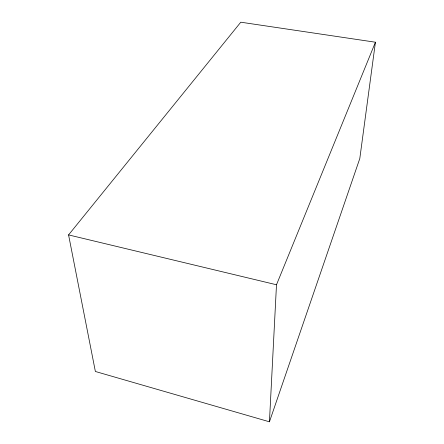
<?xml version="1.0" encoding="UTF-8"?>
<svg xmlns="http://www.w3.org/2000/svg" width="444" height="444" viewBox="0 0 444 444"><rect width="100%" height="100%" fill="white"/><g stroke="black" fill="none" stroke-linecap="round" stroke-linejoin="round"><path stroke-width="0.67" d="M269.441 421.8L276.49 284.765L375.43 42.219L240.787 22.2L68.57 234.909L95.371 371.484L269.441 421.8L359.801 158.536L375.43 42.219M68.57 234.909L276.49 284.765"/></g></svg>
